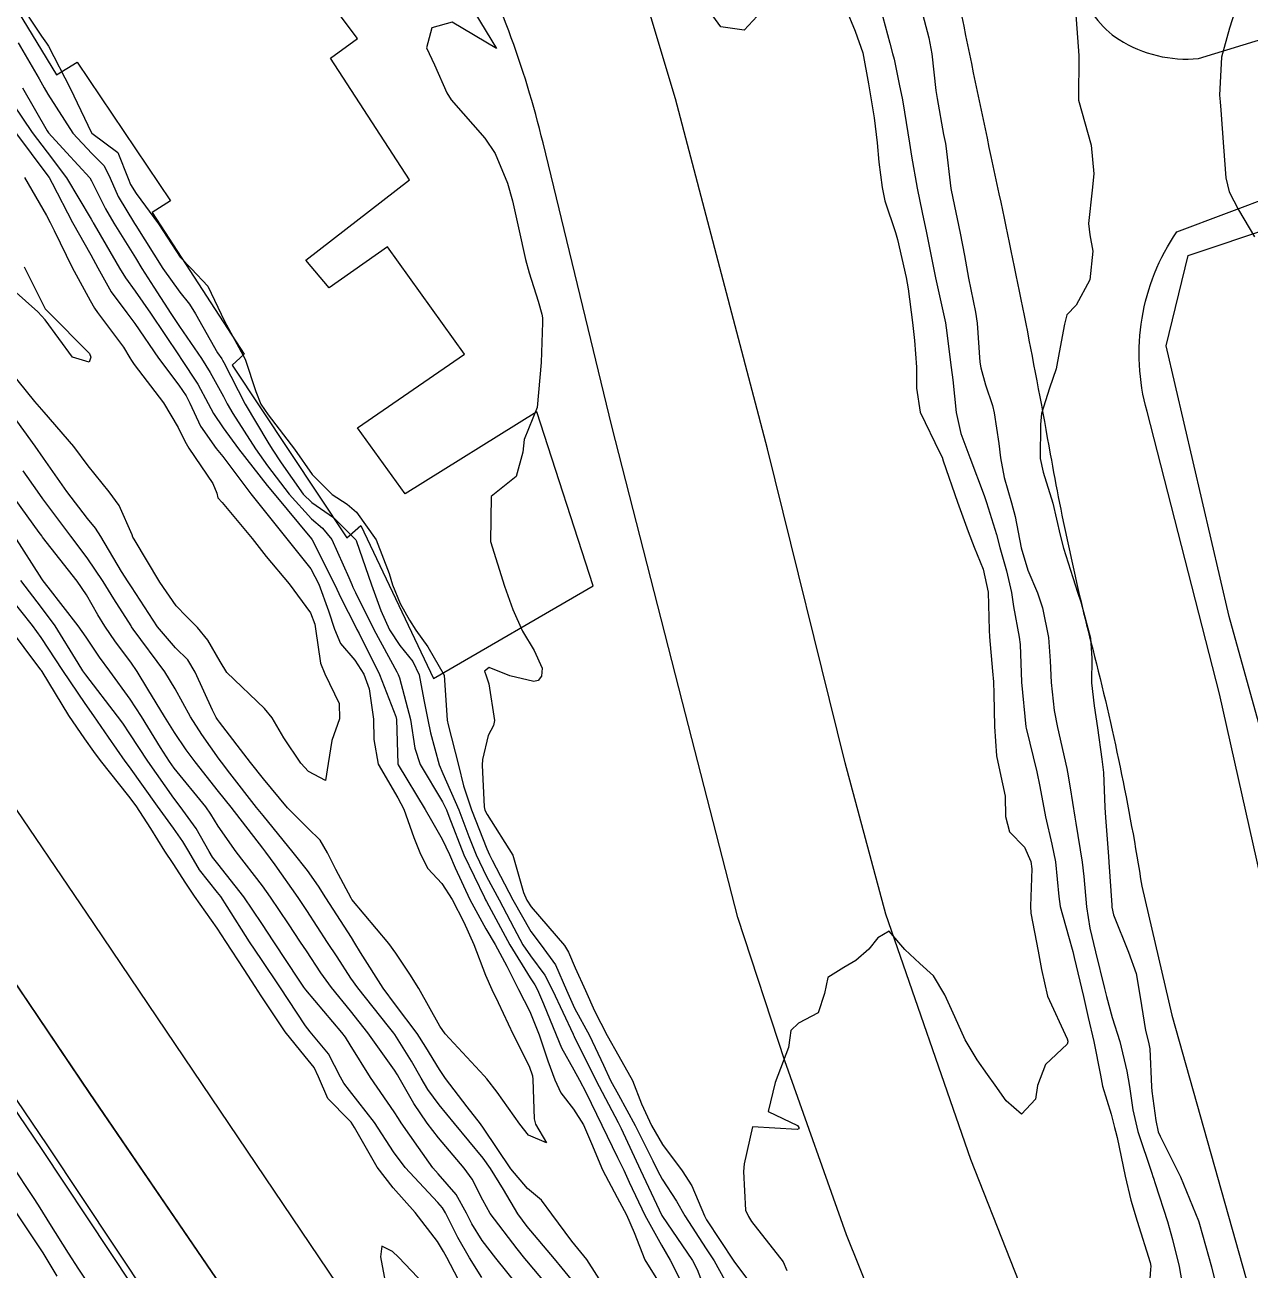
# Model space of a CAD drawing. Header units: metres. Extents: x 298520 to 308411, y 7433745 to 7450750.
# Drawn here: x 305556.5 to 305611.2, y 7436215.3 to 7436270.9 of the extents above; entities that cross this region are included whole.
import ezdxf

# ---------------------------------------------------------------- set-up
doc = ezdxf.new("R2010")
doc.units = ezdxf.units.M
doc.header["$LTSCALE"] = 10
doc.linetypes.add('CONTINUO', pattern=[0])
for name, color, linetype in [('Canaleta de Drenagem', 151, 'Continuous'), ('Curvas de Nivel 1m', 11, 'Continuous'), ('Curvas de Nivel 5m', 15, 'Continuous'), ('Edificações', 30, 'Continuous'), ('Eixo_Estaqueamento', 45, 'CONTINUO'), ('Linha Férrea', 251, 'TRACKS'), ('Vias Primárias', 230, 'Continuous')]:
    doc.layers.add(name, color=color, linetype=linetype)
doc.linetypes.add('TRACKS', pattern='A,0.15,[130,ltypeshp.shx,S=0.25,R=0,X=0,Y=0],0.15', length=0.3)

msp = doc.modelspace()

# ---------------------------------------------------------------- linework, layer by layer
at = {"layer": 'Canaleta de Drenagem'}
for points in [[(305563.585, 7436211.714), (305557.545, 7436220.816), (305546.52, 7436237.098)], [(305563.337, 7436211.545), (305557.296, 7436220.649), (305546.27, 7436236.932)]]:
    msp.add_lwpolyline(points, dxfattribs=at)
at = {"layer": 'Curvas de Nivel 1m', "flags": 128}
for points, elevation in [([(305556.157, 7436272.054), (305557.267, 7436270.354), (305557.489, 7436270.041), (305557.572, 7436269.908), (305558.541, 7436268.03), (305559.502, 7436266.042), (305559.515, 7436266.02), (305560.669, 7436265.157), (305561.135, 7436263.996), (305561.232, 7436263.726), (305561.496, 7436263.331), (305562.482, 7436261.98), (305563.461, 7436260.493), (305563.964, 7436259.962), (305564.691, 7436259.197), (305565.283, 7436257.942), (305565.428, 7436257.635), (305566.364, 7436255.93), (305566.826, 7436254.488), (305567.058, 7436253.923), (305567.378, 7436253.44), (305568.56, 7436251.908), (305569.346, 7436250.786), (305570.245, 7436249.886), (305570.906, 7436249.454), (305571.325, 7436249.097), (305572.197, 7436247.861), (305572.789, 7436246.357), (305572.938, 7436245.853), (305573.275, 7436245.032), (305573.698, 7436244.274), (305573.975, 7436243.839), (305574.511, 7436243.087), (305575.243, 7436241.82), (305575.38, 7436239.818), (305575.421, 7436239.607), (305575.872, 7436237.813), (305576.103, 7436236.887), (305576.463, 7436235.807), (305577.146, 7436234.069), (305577.256, 7436233.799), (305577.375, 7436233.564), (305578.3, 7436231.788), (305579.102, 7436230.381), (305579.57, 7436229.773), (305580.213, 7436228.892), (305580.701, 7436227.756), (305581.061, 7436226.962), (305581.728, 7436225.743), (305582.348, 7436224.419), (305582.669, 7436223.734), (305583.016, 7436223.084), (305583.76, 7436221.722), (305584.552, 7436220.142), (305584.757, 7436219.712), (305584.969, 7436219.329), (305585.603, 7436218.344), (305585.983, 7436217.695), (305586.931, 7436216.217), (305587.284, 7436215.676), (305587.764, 7436214.822)], 716), ([(305593.145, 7436271.615), (305593.587, 7436270.571), (305593.924, 7436269.605), (305594.185, 7436268.226), (305594.284, 7436267.599), (305594.433, 7436266.703), (305594.563, 7436265.594), (305594.643, 7436264.722), (305594.788, 7436263.591), (305594.909, 7436263.001), (305595.386, 7436261.581), (305595.478, 7436261.27), (305595.859, 7436259.576), (305595.954, 7436259.069), (305596.143, 7436257.573), (305596.232, 7436256.761), (305596.32, 7436255.571), (305596.324, 7436254.64), (305596.483, 7436253.569), (305597.365, 7436251.755), (305597.461, 7436251.559), (305597.518, 7436251.401), (305598.155, 7436249.552), (305598.633, 7436248.234), (305598.902, 7436247.544), (305599.298, 7436246.563), (305599.519, 7436245.536), (305599.564, 7436243.833), (305599.576, 7436243.535), (305599.721, 7436242.007), (305599.755, 7436241.532), (305599.78, 7436240.987), (305599.807, 7436239.531), (305599.897, 7436238.227), (305600.044, 7436237.527), (305600.278, 7436236.422), (305600.3, 7436235.523), (305600.468, 7436234.832), (305601.149, 7436234.141), (305601.428, 7436233.507), (305601.466, 7436233.181), (305601.411, 7436231.507), (305601.432, 7436231.193), (305601.751, 7436229.503), (305601.905, 7436228.682), (305602.174, 7436227.499), (305603.045, 7436225.597), (305603.079, 7436225.49), (305603.079, 7436225.453), (305603.041, 7436225.347), (305602.085, 7436224.447), (305601.729, 7436223.503), (305601.63, 7436222.891), (305601.01, 7436222.234), (305600.317, 7436222.821), (305599.834, 7436223.528), (305599.496, 7436224.001), (305599.034, 7436224.651), (305598.497, 7436225.545), (305598.031, 7436226.578), (305597.592, 7436227.555), (305597.081, 7436228.405), (305596.467, 7436228.949), (305595.799, 7436229.579), (305595.105, 7436230.39), (305594.6, 7436230.095), (305594.193, 7436229.599), (305593.61, 7436229.082), (305593.085, 7436228.778), (305592.365, 7436228.332), (305592.222, 7436227.619), (305591.927, 7436226.754), (305591.053, 7436226.286), (305590.718, 7436225.964), (305590.671, 7436225.636), (305590.606, 7436225.203), (305590.013, 7436223.645), (305589.706, 7436222.346), (305591.004, 7436221.722), (305591.074, 7436221.629), (305591.062, 7436221.569), (305591.002, 7436221.538), (305589.003, 7436221.66), (305588.629, 7436220.012), (305588.594, 7436219.664), (305588.682, 7436217.937), (305588.819, 7436217.661), (305588.95, 7436217.437), (305590.366, 7436215.638), (305590.538, 7436215.254)], 714), ([(305594.715, 7436271.593), (305595.125, 7436270.042), (305595.257, 7436269.585), (305595.319, 7436269.333), (305595.558, 7436268.13), (305595.675, 7436267.579), (305595.707, 7436267.422), (305596.005, 7436265.575), (305596.096, 7436264.995), (305596.356, 7436263.571), (305596.576, 7436262.485), (305596.764, 7436261.567), (305597.088, 7436259.934), (305597.167, 7436259.563), (305597.441, 7436258.357), (305597.616, 7436257.558), (305597.65, 7436257.337), (305597.87, 7436255.555), (305597.938, 7436255.014), (305598.086, 7436253.553), (305598.304, 7436252.62), (305598.701, 7436251.547), (305599.338, 7436249.851), (305599.447, 7436249.538), (305599.894, 7436248.106), (305600.045, 7436247.529), (305600.337, 7436246.485), (305600.556, 7436245.521), (305600.644, 7436244.887), (305600.91, 7436243.515), (305600.946, 7436243.201), (305601.002, 7436241.514), (305601.2, 7436239.523), (305601.212, 7436239.462), (305601.696, 7436237.505), (305601.832, 7436236.855), (305602.084, 7436235.501), (305602.365, 7436234.283), (305602.521, 7436233.496), (305602.681, 7436231.941), (305602.737, 7436231.494), (305603.103, 7436230.168), (305603.295, 7436229.488), (305603.358, 7436229.219), (305603.769, 7436227.483), (305603.99, 7436226.549), (305604.238, 7436225.478), (305604.531, 7436223.972), (305604.622, 7436223.474), (305605.01, 7436222.224), (305605.166, 7436221.629), (305605.204, 7436221.467), (305605.278, 7436221.187), (305605.63, 7436219.46), (305605.889, 7436218.383), (305606.173, 7436217.452), (305606.757, 7436215.611), (305606.782, 7436215.442), (305606.769, 7436215.29), (305606.63, 7436213.444)], 713), ([(305596.532, 7436271.571), (305596.877, 7436270.274), (305597.002, 7436269.566), (305597.19, 7436267.93), (305597.244, 7436267.563), (305597.529, 7436265.965), (305597.611, 7436265.559), (305597.628, 7436265.453), (305597.859, 7436263.556), (305597.938, 7436263.116), (305598.273, 7436261.552), (305598.463, 7436260.555), (305598.649, 7436259.548), (305598.953, 7436258.029), (305599.025, 7436257.544), (305599.153, 7436255.796), (305599.188, 7436255.542), (305599.395, 7436254.79), (305599.716, 7436253.865), (305599.791, 7436253.534), (305600.003, 7436252.164), (305600.078, 7436251.529), (305600.234, 7436250.643), (305600.568, 7436249.521), (305600.721, 7436248.913), (305600.989, 7436247.515), (305601.298, 7436246.516), (305601.726, 7436245.506), (305601.945, 7436244.834), (305602.213, 7436243.501), (305602.288, 7436242.464), (305602.325, 7436241.499), (305602.471, 7436240.251), (305602.612, 7436239.496), (305603.031, 7436237.655), (305603.067, 7436237.491), (305603.183, 7436236.801), (305603.387, 7436235.488), (305603.427, 7436235.221), (305603.713, 7436233.484), (305603.785, 7436232.835), (305603.909, 7436231.482), (305604.064, 7436230.525), (305604.307, 7436229.478), (305604.706, 7436227.844), (305604.801, 7436227.473), (305605.059, 7436226.54), (305605.391, 7436225.465), (305605.716, 7436224.146), (305605.827, 7436223.458), (305605.981, 7436222.424), (305606.206, 7436221.452), (305606.829, 7436219.588), (305606.875, 7436219.441), (305606.894, 7436219.363), (305606.97, 7436219.134), (305607.521, 7436217.434), (305607.744, 7436216.629), (305608.038, 7436215.429), (305608.277, 7436214.059)], 712), ([(305603.419, 7436271.492), (305603.573, 7436269.49), (305603.553, 7436267.49), (305604.111, 7436265.481), (305604.244, 7436264.212), (305604.155, 7436263.48), (305603.998, 7436261.992), (305604.054, 7436261.481), (305604.195, 7436260.757), (305604.058, 7436259.481), (305603.441, 7436258.34), (305603.027, 7436257.905), (305602.925, 7436257.495), (305602.687, 7436256.224), (305602.555, 7436255.498), (305602.264, 7436254.631), (305601.897, 7436253.505), (305601.863, 7436253.02), (305601.845, 7436251.505), (305601.972, 7436250.885), (305602.413, 7436249.499), (305602.739, 7436248.075), (305602.878, 7436247.494), (305603.293, 7436246.184), (305603.529, 7436245.488), (305603.663, 7436245.102), (305604.093, 7436243.482), (305604.147, 7436242.588), (305604.136, 7436241.481), (305604.249, 7436240.458), (305604.404, 7436239.478), (305604.6, 7436238.074), (305604.663, 7436237.475), (305604.732, 7436235.912), (305604.757, 7436235.474), (305604.885, 7436233.733), (305604.902, 7436233.472), (305605.036, 7436231.558), (305605.044, 7436231.471), (305605.118, 7436231.122), (305605.788, 7436229.46), (305606.129, 7436228.5), (305606.299, 7436227.452), (305606.537, 7436225.961), (305606.679, 7436225.445), (305606.734, 7436225.139), (305606.817, 7436223.443), (305606.832, 7436223.254), (305607.008, 7436221.941), (305607.105, 7436221.439), (305607.194, 7436221.244), (305608.109, 7436219.429), (305608.908, 7436217.465), (305608.924, 7436217.42), (305608.951, 7436217.309), (305609.486, 7436215.412), (305609.775, 7436214.271)], 711), ([(305556.222, 7436270.054), (305557.158, 7436268.443), (305557.388, 7436268.042), (305557.549, 7436267.764), (305558.658, 7436266.029), (305559.514, 7436265.113), (305560.066, 7436264.569), (305560.337, 7436264.007), (305560.69, 7436263.197), (305561.418, 7436261.991), (305561.481, 7436261.893), (305562.685, 7436259.978), (305563.442, 7436258.92), (305563.867, 7436258.394), (305564.141, 7436257.959), (305565.129, 7436256.222), (305565.314, 7436255.941), (305565.348, 7436255.886), (305565.401, 7436255.789), (305566.352, 7436253.93), (305567.366, 7436252.221), (305567.561, 7436251.918), (305567.96, 7436251.308), (305568.947, 7436249.904), (305569.329, 7436249.534), (305570.305, 7436248.867), (305571.296, 7436247.87), (305571.313, 7436247.844), (305571.998, 7436245.863), (305572.411, 7436244.719), (305572.802, 7436243.855), (305573.256, 7436243.145), (305573.839, 7436242.432), (305574.122, 7436241.837), (305574.335, 7436240.725), (305574.51, 7436239.831), (305574.63, 7436239.252), (305575.023, 7436237.823), (305575.187, 7436237.433), (305575.891, 7436235.813), (305576.339, 7436234.62), (305576.66, 7436233.805), (305577.133, 7436232.841), (305577.692, 7436231.794), (305578.342, 7436230.55), (305578.756, 7436229.783), (305579.088, 7436229.299), (305579.738, 7436228.429), (305580.081, 7436227.765), (305581.003, 7436225.792), (305581.018, 7436225.75), (305581.027, 7436225.734), (305581.042, 7436225.698), (305582.004, 7436223.74), (305583.004, 7436221.854), (305583.07, 7436221.729), (305583.14, 7436221.589), (305584.008, 7436219.72), (305584.953, 7436217.71), (305586.322, 7436215.689), (305586.529, 7436215.296), (305586.909, 7436214.329)], 717), ([(305555.552, 7436267.977), (305556.851, 7436266.047), (305557.514, 7436265.18), (305558.389, 7436264.031), (305559.485, 7436262.187), (305559.541, 7436262.076), (305559.575, 7436262.019), (305559.727, 7436261.769), (305560.753, 7436260.001), (305561.021, 7436259.569), (305561.443, 7436258.97), (305562.13, 7436257.983), (305563.405, 7436256.086), (305563.486, 7436255.969), (305564.246, 7436254.812), (305564.707, 7436253.95), (305564.94, 7436253.508), (305565.372, 7436252.864), (305566.055, 7436251.933), (305567.339, 7436250.294), (305567.649, 7436249.917), (305569.313, 7436247.918), (305569.352, 7436247.86), (305570.345, 7436245.884), (305570.641, 7436245.244), (305571.264, 7436244.021), (305571.345, 7436243.869), (305571.446, 7436243.683), (305572.348, 7436241.859), (305573.079, 7436239.987), (305573.105, 7436239.851), (305573.172, 7436237.871), (305573.175, 7436237.85), (305573.192, 7436237.821), (305574.396, 7436235.832), (305574.671, 7436235.34), (305575.15, 7436234.503), (305575.477, 7436233.817), (305575.731, 7436233.22), (305576.383, 7436231.807), (305577.104, 7436230.506), (305577.517, 7436229.796), (305578.042, 7436228.832), (305578.556, 7436227.785), (305579.058, 7436226.814), (305579.477, 7436225.773), (305579.872, 7436224.609), (305580.181, 7436223.763), (305580.441, 7436223.182), (305581.01, 7436222.448), (305581.454, 7436221.745), (305581.808, 7436220.924), (305582.302, 7436219.737), (305582.961, 7436218.507), (305583.381, 7436217.726), (305583.717, 7436216.947), (305584.194, 7436215.717), (305584.912, 7436214.573)], 719), ([(305556.416, 7436268.051), (305557.524, 7436266.124), (305557.584, 7436266.039), (305558.385, 7436265.16), (305559.418, 7436264.021), (305559.502, 7436263.898), (305560.123, 7436262.644), (305560.493, 7436262.005), (305561.46, 7436260.454), (305561.752, 7436259.987), (305562.283, 7436259.143), (305563.033, 7436257.974), (305563.424, 7436257.386), (305564.402, 7436255.955), (305564.791, 7436255.343), (305565.386, 7436254.259), (305565.558, 7436253.938), (305565.806, 7436253.508), (305566.811, 7436251.926), (305567.352, 7436251.175), (305568.316, 7436249.91), (305569.322, 7436248.809), (305569.813, 7436248.388), (305570.23, 7436247.886), (305570.979, 7436246.183), (305571.113, 7436245.873), (305571.168, 7436245.758), (305571.279, 7436245.514), (305572.105, 7436243.862), (305573.126, 7436241.97), (305573.184, 7436241.851), (305573.241, 7436241.705), (305573.737, 7436239.842), (305573.933, 7436238.572), (305574.171, 7436237.835), (305575.168, 7436236.164), (305575.342, 7436235.818), (305575.445, 7436235.532), (305576.117, 7436233.81), (305577.032, 7436231.893), (305577.081, 7436231.8), (305577.122, 7436231.718), (305578.164, 7436229.789), (305579.078, 7436228.316), (305579.293, 7436227.994), (305579.405, 7436227.775), (305579.677, 7436227.158), (305580.234, 7436225.762), (305580.469, 7436225.19), (305581.027, 7436224.203), (305581.286, 7436223.747), (305581.557, 7436223.205), (305582.277, 7436221.737), (305582.981, 7436220.297), (305583.251, 7436219.727), (305583.498, 7436219.194), (305584.195, 7436217.718), (305584.933, 7436216.374), (305585.33, 7436215.704), (305585.863, 7436214.646)], 718), ([(305556.513, 7436264.05), (305557.486, 7436262.34), (305557.646, 7436262.038), (305557.832, 7436261.682), (305558.641, 7436260.028), (305559.438, 7436258.549), (305559.63, 7436258.213), (305559.763, 7436258.015), (305560.933, 7436256.474), (305561.216, 7436255.993), (305561.276, 7436255.866), (305561.4, 7436255.701), (305562.714, 7436253.977), (305563.372, 7436252.879), (305563.667, 7436252.267), (305563.838, 7436251.963), (305564.909, 7436250.376), (305565.085, 7436249.944), (305565.131, 7436249.743), (305565.329, 7436249.535), (305566.671, 7436247.926), (305567.301, 7436247.122), (305568.328, 7436245.91), (305569.27, 7436244.604), (305569.467, 7436244.099), (305569.502, 7436243.896), (305569.722, 7436242.367), (305569.911, 7436241.89), (305570.546, 7436240.558), (305570.569, 7436239.88), (305570.225, 7436238.906), (305570.068, 7436237.887), (305569.944, 7436237.126), (305569.187, 7436237.522), (305568.838, 7436237.904), (305568.087, 7436239.028), (305567.562, 7436239.917), (305567.219, 7436240.332), (305565.535, 7436241.937), (305565.248, 7436242.43), (305564.69, 7436243.381), (305564.231, 7436243.955), (305563.743, 7436244.439), (305563.272, 7436244.925), (305562.541, 7436245.977), (305561.401, 7436247.9), (305561.348, 7436247.99), (305561.314, 7436248.09), (305560.733, 7436249.404), (305560.29, 7436250.006), (305559.35, 7436251.173), (305558.712, 7436252.027), (305557.378, 7436253.567), (305556.972, 7436254.044), (305555.402, 7436255.966)], 721), ([(305556.486, 7436260.05), (305557.434, 7436258.185), (305557.558, 7436258.039), (305559.405, 7436256.185), (305559.472, 7436256.019), (305559.401, 7436255.804), (305558.656, 7436256.027), (305557.428, 7436257.686), (305557.097, 7436258.043), (305555.447, 7436259.513)], 722), ([(305582.835, 7436213.799), (305581.6, 7436215.743), (305580.935, 7436216.554), (305580.04, 7436217.764), (305579.577, 7436218.389), (305578.964, 7436218.913), (305578.216, 7436219.788), (305577, 7436221.606), (305576.857, 7436221.801), (305576.265, 7436222.553), (305575.303, 7436223.817), (305575.027, 7436224.222), (305574.427, 7436225.219), (305574.027, 7436225.835), (305573.062, 7436227.109), (305572.513, 7436227.856), (305571.507, 7436229.447), (305571.252, 7436229.868), (305571.097, 7436230.111), (305569.963, 7436231.887), (305569.637, 7436232.402), (305569.135, 7436233.101), (305568.5, 7436233.906), (305567.159, 7436235.553), (305566.865, 7436235.923), (305565.671, 7436237.45), (305565.295, 7436237.939), (305565.194, 7436238.076), (305564.425, 7436239.172), (305563.921, 7436239.959), (305563.231, 7436241.208), (305562.766, 7436241.975), (305561.364, 7436243.886), (305561.285, 7436243.99), (305561.263, 7436244.022), (305560.501, 7436245.228), (305560.026, 7436246.009), (305559.299, 7436247.067), (305558.569, 7436248.027), (305557.329, 7436249.698), (305557.085, 7436250.042), (305556.445, 7436250.95)], 719), ([(305580.914, 7436214.858), (305580.513, 7436215.35), (305580.166, 7436215.761), (305578.944, 7436217.216), (305578.531, 7436217.784), (305577.883, 7436218.871), (305577.313, 7436219.797), (305576.98, 7436220.257), (305575.698, 7436221.813), (305575.011, 7436222.65), (305574.516, 7436223.325), (305574.216, 7436223.832), (305573.787, 7436224.595), (305573.042, 7436225.781), (305572.996, 7436225.85), (305572.758, 7436226.142), (305571.385, 7436227.867), (305571.077, 7436228.303), (305570.456, 7436229.248), (305570.038, 7436229.886), (305569.114, 7436231.326), (305568.726, 7436231.904), (305567.699, 7436233.352), (305567.282, 7436233.919), (305567.145, 7436234.102), (305565.725, 7436235.934), (305565.173, 7436236.636), (305564.126, 7436237.956), (305563.729, 7436238.493), (305563.206, 7436239.268), (305562.754, 7436239.975), (305562.009, 7436241.204), (305561.53, 7436241.987), (305561.247, 7436242.402), (305560.574, 7436243.318), (305560.097, 7436244.007), (305559.78, 7436244.524), (305559.277, 7436245.412), (305558.865, 7436246.024), (305557.312, 7436247.987), (305557.274, 7436248.04), (305557.167, 7436248.188), (305555.828, 7436250.055)], 718), ([(305579.792, 7436214.647), (305578.922, 7436215.685), (305578.847, 7436215.781), (305578.493, 7436216.221), (305577.287, 7436217.797), (305576.959, 7436218.382), (305576.482, 7436219.321), (305576.13, 7436219.813), (305574.993, 7436221.167), (305574.484, 7436221.828), (305573.884, 7436222.709), (305573.237, 7436223.847), (305573.161, 7436223.985), (305573.026, 7436224.193), (305571.83, 7436225.862), (305571.057, 7436226.84), (305570.209, 7436227.883), (305569.732, 7436228.543), (305569.089, 7436229.512), (305568.831, 7436229.903), (305568.284, 7436230.73), (305567.495, 7436231.916), (305567.128, 7436232.421), (305565.961, 7436233.932), (305565.154, 7436235.088), (305564.829, 7436235.614), (305564.595, 7436235.949), (305563.189, 7436237.68), (305562.979, 7436237.972), (305562.584, 7436238.591), (305561.725, 7436239.985), (305561.224, 7436240.747), (305560.313, 7436242.004), (305559.861, 7436242.623), (305559.258, 7436243.524), (305558.907, 7436244.024), (305557.56, 7436245.757), (305557.34, 7436246.039), (305557.284, 7436246.124), (305556.046, 7436248.053)], 717), ([(305578.906, 7436214.11), (305577.54, 7436215.794), (305576.941, 7436216.589), (305576.474, 7436217.332), (305576.239, 7436217.811), (305575.781, 7436218.638), (305574.97, 7436219.561), (305574.729, 7436219.832), (305574.087, 7436220.738), (305573.322, 7436221.845), (305573.198, 7436222.04), (305573.008, 7436222.331), (305571.952, 7436223.861), (305571.037, 7436225.317), (305570.832, 7436225.664), (305570.676, 7436225.875), (305569.071, 7436227.774), (305568.975, 7436227.901), (305568.77, 7436228.209), (305567.639, 7436229.915), (305567.105, 7436230.742), (305566.294, 7436231.928), (305565.137, 7436233.397), (305564.9, 7436233.703), (305564.757, 7436233.946), (305564.177, 7436234.979), (305563.453, 7436235.966), (305563.168, 7436236.335), (305562.019, 7436237.982), (305561.205, 7436239.212), (305560.893, 7436239.678), (305560.665, 7436239.998), (305559.24, 7436241.847), (305559.118, 7436242.021), (305558.908, 7436242.362), (305557.871, 7436244.034), (305557.271, 7436244.85), (305556.34, 7436246.049)], 716), ([(305575.867, 7436214.867), (305575.358, 7436215.824), (305575.206, 7436216.096), (305574.94, 7436216.545), (305573.946, 7436217.84), (305572.964, 7436218.936), (305572.249, 7436219.857), (305571.23, 7436221.637), (305571.092, 7436221.869), (305571.004, 7436221.966), (305570.048, 7436222.919), (305569.63, 7436223.891), (305569.438, 7436224.305), (305569.032, 7436224.798), (305568.135, 7436225.909), (305567.067, 7436227.512), (305566.808, 7436227.923), (305566.318, 7436228.69), (305565.497, 7436229.936), (305565.102, 7436230.529), (305564.102, 7436231.955), (305563.704, 7436232.536), (305563.137, 7436233.413), (305562.775, 7436233.974), (305562.152, 7436234.981), (305561.49, 7436235.987), (305561.169, 7436236.416), (305559.894, 7436238.009), (305559.596, 7436238.413), (305559.203, 7436238.987), (305558.486, 7436240.027), (305557.299, 7436241.983), (305557.261, 7436242.04), (305557.243, 7436242.068), (305555.752, 7436244.055)], 714), ([(305555.874, 7436220.051), (305556.957, 7436218.419), (305557.198, 7436218.038), (305557.626, 7436217.353), (305558.462, 7436216.025), (305558.922, 7436215.314), (305559.779, 7436214.007)], 714), ([(305574.906, 7436214.045), (305573.194, 7436215.847), (305572.935, 7436216.103), (305572.462, 7436216.331), (305572.399, 7436215.855), (305572.737, 7436214.02)], 713)]:
    msp.add_lwpolyline(points, dxfattribs=dict(at, elevation=elevation))
at = {"layer": 'Curvas de Nivel 5m', "flags": 128}
for points, elevation in [([(305611.576, 7436281.256), (305610.743, 7436279.404), (305610.298, 7436278.03), (305610.237, 7436277.412), (305610.313, 7436276.76), (305610.571, 7436275.406), (305610.75, 7436274.519), (305610.878, 7436273.401), (305610.793, 7436272.581), (305610.514, 7436271.406), (305610.294, 7436270.708), (305609.942, 7436269.414), (305609.853, 7436267.712), (305609.875, 7436267.415), (305609.908, 7436267.054), (305610.021, 7436265.413), (305610.123, 7436264.024), (305610.277, 7436263.408), (305610.687, 7436262.594), (305611.402, 7436261.391)], 710), ([(305576.348, 7436271.813), (305577.573, 7436269.8), (305575.59, 7436270.975), (305574.694, 7436270.725), (305574.449, 7436269.837), (305574.803, 7436269.069), (305575.365, 7436267.823), (305575.548, 7436267.511), (305577.057, 7436265.805), (305577.516, 7436265.108), (305578.067, 7436263.794), (305578.293, 7436262.994), (305578.551, 7436261.789), (305578.866, 7436260.381), (305579.03, 7436259.784), (305579.44, 7436258.52), (305579.601, 7436257.944), (305579.629, 7436257.777), (305579.632, 7436257.575), (305579.571, 7436255.777), (305579.383, 7436253.78), (305578.81, 7436252.344), (305578.744, 7436251.786), (305578.449, 7436250.687), (305577.333, 7436249.8), (305577.313, 7436247.8), (305577.934, 7436245.793), (305578.303, 7436244.759), (305578.729, 7436243.785), (305579.254, 7436242.931), (305579.609, 7436242.137), (305579.578, 7436241.775), (305579.428, 7436241.589), (305579.239, 7436241.546), (305578.171, 7436241.791), (305577.247, 7436242.161), (305577.045, 7436242.002), (305577.117, 7436241.801), (305577.238, 7436241.439), (305577.487, 7436239.797), (305577.437, 7436239.572), (305577.206, 7436239.127), (305576.943, 7436238.055), (305576.934, 7436237.803), (305577.019, 7436235.948), (305577.058, 7436235.801), (305577.161, 7436235.598), (305578.302, 7436233.788), (305578.785, 7436232.125), (305578.922, 7436231.782), (305579.118, 7436231.478), (305580.609, 7436229.757), (305580.791, 7436229.456), (305581.083, 7436228.756), (305581.55, 7436227.745), (305581.953, 7436226.847), (305582.51, 7436225.735), (305583.034, 7436224.809), (305583.641, 7436223.724), (305584.043, 7436222.689), (305584.49, 7436221.715), (305584.99, 7436220.867), (305585.867, 7436219.697), (305586.297, 7436219.02), (305586.86, 7436217.681), (305586.95, 7436217.511), (305588.169, 7436215.668), (305588.913, 7436214.667)], 715), ([(305589.603, 7436271.66), (305588.629, 7436270.627), (305587.589, 7436270.767), (305586.922, 7436271.687)], 715), ([(305556.106, 7436266.054), (305557.504, 7436264.18), (305557.605, 7436264.039), (305557.748, 7436263.789), (305558.652, 7436262.028), (305559.461, 7436260.591), (305559.774, 7436260.015), (305560.373, 7436258.937), (305561.078, 7436257.995), (305561.426, 7436257.531), (305562.484, 7436255.979), (305563.391, 7436254.773), (305563.721, 7436254.3), (305563.887, 7436253.962), (305564.356, 7436252.939), (305565.066, 7436251.944), (305565.358, 7436251.584), (305566.614, 7436249.927), (305567.324, 7436249.022), (305568.217, 7436247.911), (305569.293, 7436246.574), (305569.651, 7436245.894), (305570.078, 7436244.695), (305570.338, 7436243.884), (305570.609, 7436243.232), (305571.249, 7436242.494), (305571.659, 7436241.866), (305571.885, 7436241.211), (305572.086, 7436239.861), (305572.105, 7436238.96), (305572.294, 7436237.859), (305573.17, 7436236.347), (305573.432, 7436235.846), (305573.888, 7436234.577), (305574.182, 7436233.834), (305574.507, 7436233.2), (305575.13, 7436232.525), (305575.592, 7436231.815), (305576.113, 7436230.805), (305576.561, 7436229.805), (305577.079, 7436228.429), (305577.365, 7436227.797), (305577.651, 7436227.208), (305578.317, 7436225.787), (305579.029, 7436224.372), (305579.179, 7436223.933), (305579.201, 7436223.777), (305579.249, 7436222.02), (305579.31, 7436221.775), (305579.809, 7436220.949), (305578.996, 7436221.29), (305578.62, 7436221.784), (305577.607, 7436223.204), (305577.144, 7436223.799), (305577.024, 7436223.935), (305575.287, 7436225.818), (305575.048, 7436226.157), (305574.104, 7436227.835), (305573.714, 7436228.475), (305573.089, 7436229.417), (305572.772, 7436229.853), (305571.122, 7436231.808), (305571.083, 7436231.871), (305570.41, 7436233.156), (305570.032, 7436233.887), (305569.709, 7436234.452), (305569.154, 7436234.995), (305568.245, 7436235.909), (305567.182, 7436237.194), (305566.6, 7436237.926), (305565.211, 7436239.731), (305565.123, 7436239.853), (305565.066, 7436239.942), (305564.901, 7436240.261), (305564.121, 7436241.957), (305563.791, 7436242.504), (305563.254, 7436243.043), (305562.451, 7436243.978), (305561.281, 7436245.762), (305561.193, 7436245.902), (305561.137, 7436245.992), (305560.83, 7436246.457), (305559.921, 7436248.011), (305559.683, 7436248.381), (305559.321, 7436248.826), (305558.395, 7436250.029), (305557.355, 7436251.509), (305556.979, 7436252.044), (305555.979, 7436253.452)], 720), ([(305576.92, 7436214.933), (305576.369, 7436215.808), (305575.851, 7436216.725), (305575.293, 7436217.825), (305575.168, 7436218.04), (305574.957, 7436218.288), (305573.503, 7436219.845), (305572.983, 7436220.55), (305572.129, 7436221.859), (305571.017, 7436223.279), (305570.754, 7436223.608), (305570.618, 7436223.876), (305570.076, 7436224.927), (305569.26, 7436225.897), (305569.047, 7436226.164), (305567.905, 7436227.912), (305567.085, 7436229.125), (305566.549, 7436229.925), (305565.555, 7436231.497), (305565.27, 7436231.939), (305565.125, 7436232.126), (305564.324, 7436233.142), (305563.838, 7436233.96), (305563.582, 7436234.398), (305563.153, 7436235.001), (305562.444, 7436235.977), (305561.189, 7436237.736), (305561.003, 7436237.993), (305560.253, 7436239.054), (305559.607, 7436240.014), (305559.221, 7436240.561), (305558.218, 7436242.03), (305557.258, 7436243.501), (305556.872, 7436244.044), (305555.282, 7436246.001)], 715), ([(305555.989, 7436218.05), (305556.939, 7436216.619), (305557.319, 7436216.036), (305557.949, 7436214.998)], 715)]:
    msp.add_lwpolyline(points, dxfattribs=dict(at, elevation=elevation))
at = {"layer": 'Edificações'}
for points in [[(305555.966, 7436271.862), (305557.943, 7436268.629), (305558.852, 7436269.192), (305563.024, 7436263.008), (305562.209, 7436262.476), (305566.314, 7436256.153), (305565.78, 7436255.671), (305570.891, 7436247.962), (305571.52, 7436248.513), (305574.757, 7436241.671), (305581.89, 7436245.814), (305579.377, 7436253.586), (305573.501, 7436249.914), (305571.364, 7436252.864), (305576.141, 7436256.159), (305572.715, 7436260.943), (305570.106, 7436259.122), (305569.069, 7436260.346), (305573.691, 7436263.933), (305570.17, 7436269.372), (305571.364, 7436270.251), (305569.51, 7436272.731)], [(305611.81, 7436238.918), (305610.284, 7436244.448), (305607.462, 7436256.527), (305608.447, 7436260.566), (305627.742, 7436267.021)]]:
    msp.add_lwpolyline(points, dxfattribs=at)
at = {"layer": 'Eixo_Estaqueamento'}
msp.add_lwpolyline([(305338.344, 7436551.44), (305351.225, 7436532.173), (305369.125, 7436505.554), (305384.092, 7436483.75), (305402.577, 7436456.088), (305421.25, 7436428.242), (305441.558, 7436398.43), (305460.301, 7436370.83), (305480.027, 7436341.606), (305499.486, 7436312.983), (305512.691, 7436292.824), (305521.42, 7436279.841), (305539.44, 7436252.716), (305559.429, 7436223.15), (305576.091, 7436198.746), (305596.142, 7436168.749), (305622.371, 7436129.703), (305645.017, 7436096.315), (305661.02, 7436071.863)], dxfattribs=at)
at = {"layer": 'Linha Férrea', "flags": 128}
msp.add_lwpolyline([(307827.162, 7434249.95), (307821.558, 7434258.806), (307819.524, 7434262.43), (307816.304, 7434268.219), (307813.681, 7434272.301), (307811.637, 7434275.461), (307798.221, 7434296.136), (307773.738, 7434334.032), (307761.734, 7434352.011), (307752.472, 7434367.888), (307735.134, 7434393.38), (307710.738, 7434431.015), (307694.807, 7434455.28), (307677.699, 7434482.208), (307665.381, 7434501.663), (307643.884, 7434534.842), (307627.559, 7434562.543), (307613.51, 7434586.874), (307596.955, 7434617.47), (307576.402, 7434659.978), (307564.169, 7434687.319), (307541.059, 7434734.946), (307530.172, 7434758.545), (307516.917, 7434785.92), (307501.763, 7434817.247), (307481.679, 7434859.302), (307459.201, 7434904.199), (307442.79, 7434936.268), (307425.275, 7434968.915), (307411.694, 7434992.242), (307402.565, 7435007.679), (307388.848, 7435028.501), (307366.947, 7435058.298), (307352.497, 7435076.75), (307335.708, 7435095.815), (307323.737, 7435108.404), (307304.876, 7435127.211), (307280.641, 7435149.596), (307260.895, 7435166.247), (307239.502, 7435183.006), (307222.59, 7435195.397), (307206.912, 7435206.431), (307191.542, 7435216.923), (307180.978, 7435223.581), (307147.083, 7435245.035), (307110.179, 7435267.866), (307071.327, 7435292.081), (307013.035, 7435328.917), (306934.22, 7435378.293), (306890.853, 7435406.012), (306860.761, 7435425.266), (306830.445, 7435444.172), (306783.165, 7435474.002), (306743.292, 7435499.125), (306730.646, 7435506.804), (306700.006, 7435524.558), (306649.968, 7435556.158), (306620.536, 7435574.685), (306585.884, 7435596.365), (306549.21, 7435619.443), (306511.464, 7435642.992), (306481.3, 7435662.066), (306449.914, 7435681.79), (306417.31, 7435702.158), (306386.499, 7435720.658), (306359.57, 7435735.78), (306332.265, 7435749.95), (306295.736, 7435767.254), (306254.914, 7435784.832), (306234.551, 7435793.029), (306198.8, 7435806.042), (306177.427, 7435813.736), (306139.201, 7435826.142), (306101.034, 7435838.043), (306051.969, 7435853.031), (306008.186, 7435866.647), (306003.579, 7435868.042), (305974.115, 7435878.736), (305939.654, 7435889.448), (305902.227, 7435900.737), (305881.18, 7435906.223), (305868.578, 7435910.192), (305845.541, 7435919.118), (305815.171, 7435933.297), (305786.711, 7435949.033), (305760.876, 7435966.424), (305735.18, 7435986.894), (305723.755, 7435997.052), (305696.097, 7436025.188), (305678.2, 7436047.897), (305661.02, 7436071.863), (305645.017, 7436096.315), (305622.371, 7436129.703), (305596.142, 7436168.749), (305576.091, 7436198.746), (305559.429, 7436223.15), (305539.44, 7436252.716), (305521.42, 7436279.841), (305512.691, 7436292.824), (305499.486, 7436312.983), (305480.027, 7436341.606), (305460.301, 7436370.83), (305441.558, 7436398.43), (305421.25, 7436428.242), (305402.577, 7436456.088), (305384.092, 7436483.75), (305369.125, 7436505.554), (305351.225, 7436532.173), (305338.344, 7436551.44), (305322.726, 7436574.869), (305306.914, 7436598.296), (305293.244, 7436619.058), (305277.818, 7436644.307), (305263.888, 7436668.981), (305254.713, 7436687.725), (305243.781, 7436710.837), (305233.952, 7436734.393), (305225.106, 7436755.865), (305215.533, 7436780.472), (305201.607, 7436815.682), (305193.173, 7436837.83), (305177.384, 7436877.752), (305166.792, 7436904.686), (305153.942, 7436937.689), (305141.501, 7436969.136), (305130.697, 7436996.497), (305122.016, 7437018.504), (305113.061, 7437043.102), (305101.513, 7437072.011), (305093.245, 7437092.935), (305082.037, 7437121.364), (305073.353, 7437143.916), (305060.568, 7437176.453), (305050.18, 7437206.397), (305043.414, 7437227.867), (305037.467, 7437248.165), (305034.526, 7437261.706), (305031.724, 7437274.104), (305028.718, 7437297.869), (305025.03, 7437326.573), (305023.117, 7437358.555), (305023.119, 7437387.114), (305024.829, 7437414.867), (305027.312, 7437439.505), (305027.407, 7437441.256), (305030.711, 7437462.666), (305036.039, 7437488.902), (305042.465, 7437516.919), (305048.776, 7437544.538), (305055.475, 7437572.1), (305062.866, 7437603.389), (305069.498, 7437630.688), (305077.032, 7437662.821), (305085.46, 7437698.138), (305091.819, 7437727.643), (305097.21, 7437749.95), (305103.918, 7437777.268), (305111.101, 7437807.1), (305121.202, 7437849.915), (305125.406, 7437866.973), (305130.992, 7437888.732), (305137.356, 7437914.575), (305143.477, 7437941.139), (305150.277, 7437969.227), (305155.626, 7437993.858), (305160.498, 7438017.389), (305165.529, 7438047.968), (305167.399, 7438065.921), (305168.452, 7438080.499), (305168.697, 7438098.822), (305168.499, 7438111.609), (305167.442, 7438129.409), (305165.734, 7438144.803), (305163.051, 7438159.253), (305157.36, 7438183.653), (305149.712, 7438209.61), (305142.146, 7438230.516), (305132.877, 7438252.552), (305120.435, 7438277.838), (305109.119, 7438297.22), (305107.007, 7438300.233), (305099.258, 7438311.382), (305091.426, 7438322.415), (305083.384, 7438332.797), (305079.569, 7438337.519), (305074.8, 7438344.056), (305056.823, 7438367.077), (305041.935, 7438386.352), (305023.225, 7438411.978), (305005.975, 7438436.561), (304993.284, 7438456.495), (304983.121, 7438473.171), (304969.538, 7438498.699), (304959.938, 7438517.087), (304947.328, 7438543.432), (304933.09, 7438572.791), (304924.306, 7438590.948), (304918.204, 7438604.464), (304911.783, 7438619.158), (304905.926, 7438632.437), (304900.315, 7438648.46), (304895.834, 7438661.886), (304892.174, 7438674.496), (304887.946, 7438691.238), (304884.694, 7438706.937), (304881.848, 7438723.698), (304879.326, 7438740.134), (304878.187, 7438758.916), (304877.537, 7438778.358), (304877.211, 7438799.094), (304877.455, 7438830.881), (304877.861, 7438863.017), (304878.268, 7438892.702), (304878.595, 7438920.109), (304878.677, 7438952.239), (304877.945, 7438980.303), (304876.318, 7439009.018), (304874.936, 7439022.788), (304873.229, 7439037.841), (304870.14, 7439056.141), (304864.855, 7439082.077), (304859.079, 7439105.013), (304850.377, 7439133.889), (304843.057, 7439154.06), (304836.382, 7439171.237), (304828.249, 7439190.114), (304817.674, 7439211.83), (304806.69, 7439232.736), (304796.364, 7439250.871), (304785.222, 7439269.009), (304772.779, 7439289.097), (304755.7, 7439316.738), (304736.912, 7439345.938), (304718.848, 7439374.335), (304700.222, 7439403.624), (304676.465, 7439440.714), (304659.061, 7439468.061), (304641.493, 7439495.549), (304629.289, 7439514.996), (304612.29, 7439541.915), (304598.786, 7439563.312), (304583.088, 7439588.524), (304568.608, 7439611.383), (304554.371, 7439633.59), (304540.465, 7439656.114), (304527.858, 7439675.88), (304515.488, 7439695.965), (304501.015, 7439718.74), (304492.557, 7439732.179), (304481.09, 7439749.95), (304464.698, 7439773.555), (304458.701, 7439781.55), (304447.468, 7439795.482), (304430.85, 7439814.016), (304417.942, 7439826.867), (304407.625, 7439836.385), (304393.358, 7439848.486), (304380.404, 7439858.342), (304362.661, 7439870.737), (304347.086, 7439880.296), (304333.248, 7439887.82), (304320.73, 7439894.061), (304304.927, 7439900.989), (304286.443, 7439908.157), (304266.642, 7439915.416), (304246.691, 7439922.501), (304225.186, 7439929.977), (304198.999, 7439939.195), (304168.468, 7439950.001), (304152.888, 7439955.629), (304135.919, 7439962.486), (304121.351, 7439968.798), (304105.783, 7439976.385), (304088.736, 7439985.334), (304071.183, 7439995.831), (304051.503, 7440008.737), (304042.509, 7440015.334), (304023.022, 7440030.473), (304002.682, 7440048.64), (303992.184, 7440058.522), (303980.444, 7440070.491), (303965.024, 7440086.226), (303949.368, 7440102.496), (303932.051, 7440120.671), (303917.21, 7440136.166), (303903.071, 7440150.772), (303879.085, 7440174.998), (303863.629, 7440189.711), (303849.061, 7440203.116), (303838.551, 7440211.886), (303825.964, 7440222.577), (303811.471, 7440233.814), (303798.026, 7440243.583), (303789.167, 7440249.782, 0.048699), (303782.733, 7440254.326, -0.013971), (303778.977, 7440256.716, 0.011385), (303767.539, 7440264.078, 0.000455), (303759.243, 7440269.144, 0.004014), (303749.319, 7440275.082, 0.008965), (303739.521, 7440280.605), (303729.166, 7440286.199), (303717.711, 7440292.151), (303693.717, 7440304.367), (303679.104, 7440311.896), (303660.942, 7440321.331), (303642.972, 7440330.918), (303636.468, 7440334.548), (303624.836, 7440341.295), (303611.994, 7440348.943), (303603.079, 7440354.598), (303596.281, 7440359.102), (303587.51, 7440365.427), (303578.605, 7440372.221), (303569.48, 7440379.633), (303558.633, 7440389.129), (303549.894, 7440397.253), (303541.539, 7440405.465), (303534.882, 7440412.293), (303523.465, 7440424.473), (303512.292, 7440437.463), (303502.617, 7440449.258), (303497.008, 7440456.501), (303488.044, 7440468.694), (303481.424, 7440477.682), (303475.375, 7440486.349), (303465.786, 7440500.535), (303456.113, 7440515.599), (303445.613, 7440532.252), (303432.87, 7440552.628), (303423.186, 7440568.064, -0.000757), (303417.987, 7440576.145, 0.007668), (303411.654, 7440585.694), (303403.602, 7440597.441), (303394.768, 7440609.244), (303388.857, 7440616.919), (303381.264, 7440625.91), (303374.43, 7440633.824), (303364.889, 7440644.089), (303358.774, 7440650.239), (303349.646, 7440658.739), (303339.722, 7440667.523), (303332.656, 7440673.464), (303326.724, 7440678.049, -0.018136), (303320.919, 7440682.537, 0.027105), (303312.535, 7440688.782, -0.001525), (303306.785, 7440692.624), (303296.835, 7440699.316), (303291.583, 7440702.647), (303280.845, 7440709.238, 0.008003), (303271.247, 7440714.648, 0.013057), (303255.936, 7440722.447, -0.001991), (303248.373, 7440726.091, 0.012147), (303243.6, 7440728.272, -0.002135), (303237.368, 7440730.971), (303223.7, 7440736.96), (303210.103, 7440742.741), (303193.904, 7440749.566), (303189.82, 7440751.298), (303177.394, 7440756.464), (303158.988, 7440764.273), (303141.646, 7440771.615), (303117.098, 7440781.981), (303101.554, 7440788.524), (303093.446, 7440792.234), (303076.052, 7440800.18), (303054.932, 7440810.372), (303040.156, 7440817.979), (303025.349, 7440825.886), (303013.344, 7440832.756), (303004.06, 7440838.538), (302994.271, 7440845.093), (302982.623, 7440853.413), (302969.58, 7440863.652), (302962.58, 7440869.547), (302953.339, 7440877.801), (302943.024, 7440887.539), (302938.586, 7440892.147), (302933.331, 7440897.537), (302924.321, 7440907.75), (302915.904, 7440917.945), (302907.517, 7440928.751), (302899.78, 7440938.97), (302892.734, 7440949.154), (302888.762, 7440955.109), (302884.574, 7440961.747), (302879.485, 7440969.887), (302873.287, 7440980.614), (302867.777, 7440990.898), (302859.79, 7441006.768), (302851.229, 7441025.298), (302846.823, 7441035.61), (302841.669, 7441047.987), (302837.148, 7441059.318), (302829.38, 7441078.789), (302825.24, 7441088.834), (302821.857, 7441097.357), (302816.249, 7441111.473), (302810.672, 7441125.205), (302804.678, 7441140.046), (302799.05, 7441153.537), (302792.202, 7441169.326), (302786.803, 7441181.368), (302782.699, 7441189.728), (302780.991, 7441193.272, -0.024435), (302778.706, 7441197.526, 0.018839), (302775.042, 7441204.531), (302769.048, 7441215.01), (302764.16, 7441223.098), (302758.012, 7441232.567), (302751.033, 7441242.929), (302746.425, 7441249.467, 0.01417), (302742.29, 7441255.115, -0.010578), (302734.95, 7441264.491, 0.026045), (302726.645, 7441274.447), (302714.77, 7441287.265), (302702.588, 7441299.413), (302690.064, 7441310.886), (302682.561, 7441317.234), (302675.22, 7441323.247), (302666.869, 7441329.42, 0.027574), (302658.671, 7441335.283, -0.011091), (302655.152, 7441337.629, 0.01172), (302645.719, 7441343.898, 0.006642), (302635.246, 7441350.318, 0.010482), (302620.241, 7441358.823, 0.013683), (302599.223, 7441369.429, 0.008553), (302586.726, 7441375.052, 0.011788), (302575.046, 7441379.747, 0.002778), (302570.558, 7441381.4), (302560.876, 7441384.907), (302551.005, 7441388.04), (302546.217, 7441389.527, -0.019135), (302544.903, 7441389.88, 0.019296), (302522.937, 7441395.786, 0.000461), (302511.662, 7441398.344, 0.010049), (302501.513, 7441400.424), (302492.392, 7441402.102), (302485.288, 7441403.295), (302471.447, 7441405.533), (302444.869, 7441409.521), (302415.277, 7441413.929), (302384.345, 7441418.639), (302365.976, 7441421.32), (302360.247, 7441421.986), (302338.704, 7441425.134), (302306.002, 7441430.395), (302286.923, 7441434.198), (302278.604, 7441436.007), (302270.237, 7441438.277), (302260.05, 7441441.209), (302248.718, 7441444.793), (302234.932, 7441449.831), (302225.681, 7441453.688), (302223.91, 7441454.587), (302211.722, 7441460.078), (302198.55, 7441466.939), (302185.194, 7441474.434), (302176.266, 7441480.044), (302166.746, 7441486.088), (302155.705, 7441493.817), (302145.197, 7441501.908), (302133.651, 7441511.457), (302124.111, 7441520.003), (302113.796, 7441530.075), (302104.384, 7441540.03), (302095.467, 7441550.013), (302086.579, 7441560.931), (302077.65, 7441573.115), (302070.772, 7441583.077), (302062.647, 7441595.881), (302055.334, 7441608.401), (302048.687, 7441620.587), (302040.377, 7441636.793), (302032.957, 7441653.052), (302027.217, 7441666.295), (302023.745, 7441674.151), (302020.233, 7441682.946), (302013.855, 7441699.656), (302006.743, 7441720.028), (302000.143, 7441739.465), (301996.81, 7441749.517), (301993.173, 7441760.442), (301988.741, 7441774.004), (301985.313, 7441784.598), (301976.672, 7441811.028), (301970.969, 7441828.13), (301966.757, 7441840.46), (301961.824, 7441854.796), (301956.599, 7441869.324), (301952.694, 7441879.426), (301950.212, 7441885.776), (301947.263, 7441893.123), (301942.827, 7441902.996), (301936.943, 7441915.47), (301925.249, 7441938.089), (301919.939, 7441947.811), (301913.515, 7441959.082), (301904.124, 7441974.92), (301894.52, 7441990.438), (301891.413, 7441995.461), (301886.489, 7442003.183), (301878.67, 7442015.285), (301873.464, 7442023.436), (301865.157, 7442036.288), (301855.839, 7442050.938), (301845.976, 7442066.833), (301838.272, 7442079.461), (301830.416, 7442092.887), (301825.548, 7442101.779), (301821.376, 7442109.453), (301815.662, 7442120.908), (301811.106, 7442130.238), (301807.699, 7442137.999), (301806.423, 7442140.601, 0.023261), (301801.857, 7442152.453, -0.028715), (301797.552, 7442164.003, 0.012936), (301793.732, 7442175.332, -0.025942), (301792.423, 7442179.575, 0.006006), (301789.905, 7442189.062, -0.014708), (301788.14, 7442196.216), (301785.975, 7442206.246), (301784.367, 7442214.306, 0.006026), (301783.559, 7442218.841, -0.007665), (301782.521, 7442224.78, -0.006079), (301780.959, 7442235.44, -0.002739), (301779.703, 7442245.206), (301779.178, 7442249.477), (301778.675, 7442254.381), (301778.065, 7442260.482), (301777.318, 7442271.291), (301776.984, 7442275.413), (301775.911, 7442292.595), (301775.204, 7442301.965), (301774.189, 7442318.205), (301773.646, 7442327.416), (301773.089, 7442335.875), (301772.127, 7442350.268), (301771.292, 7442362.115), (301770.725, 7442371.572), (301769.865, 7442382.07), (301768.552, 7442394.647), (301768.148, 7442398.421), (301767.394, 7442406.074), (301767.009, 7442408.608), (301766.499, 7442411.782), (301764.779, 7442423.533), (301763.465, 7442430.863), (301760.77, 7442444.807), (301759.479, 7442450.076), (301758.259, 7442454.401), (301755.339, 7442466.071), (301751.665, 7442478.105, 0.014406), (301747.843, 7442489.506, -0.000078), (301746.016, 7442494.48), (301743.45, 7442501.467), (301738.686, 7442513.328), (301735.709, 7442520.321), (301732.431, 7442527.285), (301727.104, 7442538.17), (301722.927, 7442546.111, 0.012187), (301718.524, 7442554.109, 0.000535), (301713.357, 7442562.952, 0.014127), (301707.985, 7442571.558, 0.00131), (301703.078, 7442578.904, 0.005502), (301696.107, 7442589.038, 0.012739), (301690.664, 7442596.364, -0.003293), (301687.73, 7442600.161, 0.014011), (301683.494, 7442605.405), (301674.266, 7442616.2), (301665.746, 7442625.395), (301657.648, 7442633.669), (301647.393, 7442643.457), (301636.008, 7442653.979), (301626.6, 7442662.308), (301605.302, 7442680.695), (301585.626, 7442697.221), (301571.106, 7442709.224), (301556.026, 7442721.963), (301546.373, 7442729.879), (301533.385, 7442740.748), (301522.722, 7442749.605), (301509.812, 7442760.238), (301495.057, 7442772.28), (301477.473, 7442786.656), (301465.134, 7442796.879), (301456.431, 7442804.066), (301435.244, 7442821.757), (301421.836, 7442832.858), (301396.975, 7442853.686), (301385.141, 7442863.625), (301370.663, 7442875.779), (301364.72, 7442880.333), (301363.394, 7442881.709), (301340.635, 7442900.571), (301323.028, 7442915.478), (301312.785, 7442924.11), (301300.577, 7442934.699), (301285.849, 7442948.16), (301276.269, 7442957.316), (301270.655, 7442962.881), (301259.99, 7442974.031), (301253.515, 7442981.219), (301247.895, 7442987.531), (301240.384, 7442996.742), (301229.998, 7443009.989), (301221.855, 7443021.632), (301213.131, 7443035.04), (301205.731, 7443047.193), (301200.054, 7443057.202), (301196.13, 7443064.495), (301190.777, 7443075.159), (301186.743, 7443083.781), (301181.573, 7443095.717), (301178.314, 7443103.871), (301173.662, 7443116.191), (301169.173, 7443129.408), (301164.144, 7443147.31, -0.01791), (301159.61, 7443166.203, -0.00496), (301157.559, 7443176.875, -0.011511), (301154.972, 7443193.236, -0.007375), (301153.508, 7443205.472), (301152.718, 7443213.017, -0.00222), (301152.224, 7443222.44), (301151.729, 7443232.749), (301151.603, 7443240.182), (301151.639, 7443249.448), (301151.725, 7443255.841, -0.000163), (301152.025, 7443263.846, -0.011094), (301152.62, 7443273.75), (301153.007, 7443278.435), (301153.225, 7443280.621), (301153.695, 7443286.694, -0.028501), (301154.086, 7443291.63), (301155.314, 7443300.595), (301156.339, 7443307.456), (301157.491, 7443314.977), (301159.202, 7443325.07), (301161.789, 7443338.495), (301165.144, 7443354.564), (301169.449, 7443374.231), (301172.81, 7443391.595), (301174.68, 7443401.171), (301178.924, 7443420.669), (301181.694, 7443433.864), (301184.295, 7443446.536), (301187.696, 7443463.235), (301190.748, 7443479.811), (301192.552, 7443489.809), (301194.095, 7443499.341), (301196.062, 7443513.194), (301197.815, 7443528.847), (301198.978, 7443543.028), (301199.581, 7443554.271), (301200.059, 7443564.719), (301200.282, 7443573.9), (301200.162, 7443588.233), (301199.927, 7443598.374), (301199.281, 7443610.703), (301198.702, 7443618.87), (301198.183, 7443625.385), (301197.204, 7443633.937, -0.007667), (301196.167, 7443643.146, 0.025395), (301194.851, 7443652, -0.01031), (301194.43, 7443654.342), (301193.513, 7443660.134), (301192.135, 7443668.077), (301188.578, 7443684.771), (301185.498, 7443697.176), (301182.785, 7443706.834), (301181.462, 7443711.268), (301177.711, 7443723.713), (301173.808, 7443734.628), (301171.261, 7443741.672), (301169.728, 7443745.668), (301168.223, 7443749.256), (301166.222, 7443754.29), (301158.307, 7443772.479), (301152.394, 7443784.66), (301147.869, 7443793.508), (301140.961, 7443806.331), (301134.742, 7443816.987), (301130.672, 7443823.903), (301127.116, 7443829.58), (301117.999, 7443843.643), (301110.123, 7443855.073), (301103.904, 7443863.685), (301096.373, 7443873.957), (301091.515, 7443880.268), (301082.097, 7443891.988), (301075.191, 7443900.343), (301066.669, 7443910.076), (301057.942, 7443919.52), (301047.68, 7443929.617), (301040.637, 7443936.582), (301031.883, 7443944.37), (301023.758, 7443951.563), (301019.288, 7443955.054), (301009.556, 7443962.804), (300997.58, 7443972.16), (300983.871, 7443982.451), (300964.188, 7443997.461), (300944.108, 7444013.327), (300932.299, 7444022.947), (300914.026, 7444037.339), (300891.313, 7444055.807), (300879.97, 7444064.814), (300848.153, 7444089.828), (300830.362, 7444103.6), (300820.582, 7444111.406), (300808.788, 7444120.923), (300790.074, 7444136.492), (300778.414, 7444146.774), (300770.686, 7444153.71), (300758.584, 7444165.332), (300747.358, 7444176.88), (300740.382, 7444184.133), (300726.752, 7444199.558), (300715.031, 7444213.522), (300701.451, 7444231.207), (300695.757, 7444239.063), (300691.098, 7444245.691), (300688.496, 7444249.683), (300679.245, 7444263.561), (300673.509, 7444272.713), (300665.013, 7444287.411), (300658.593, 7444299.121), (300654.523, 7444306.913), (300645.889, 7444324.778), (300638.775, 7444340.504), (300632.002, 7444357.092), (300623.229, 7444381.315), (300618.039, 7444396.735), (300611.737, 7444416.065), (300609.685, 7444423.435), (300606.998, 7444434.668), (300602.946, 7444451.568), (300599.969, 7444467.01), (300597.626, 7444480.248), (300594.733, 7444500.078), (300593.893, 7444507.369), (300592.267, 7444522.787), (300591.511, 7444531.442), (300590.493, 7444544.959), (300589.841, 7444557.299), (300589.096, 7444574.018), (300588.343, 7444602.107), (300587.685, 7444624.209), (300587.294, 7444638.301), (300586.409, 7444654.83), (300585.213, 7444670.921), (300583.32, 7444689.362), (300581.913, 7444699.787), (300579.93, 7444713.25), (300577.016, 7444730.379), (300574.607, 7444742.839), (300573.261, 7444749.503), (300571.951, 7444755.507), (300567.968, 7444771.617), (300563.223, 7444789.714), (300556.388, 7444811.413), (300552.813, 7444821.862), (300552.051, 7444823.547), (300548.135, 7444834.224), (300543.898, 7444845.238), (300538.737, 7444857.627), (300534.37, 7444867.272, 0.016186), (300529.659, 7444877.358), (300521.065, 7444894.307), (300515.468, 7444904.77), (300506.539, 7444920.708), (300501.331, 7444929.076), (300498.824, 7444933.12), (300487.096, 7444951.631), (300473.997, 7444971.561), (300463.472, 7444987.491), (300453.773, 7445002.708), (300450.06, 7445008.599), (300443.364, 7445019.573), (300432.151, 7445039.253), (300421.263, 7445060.113), (300412.901, 7445077.325), (300404.443, 7445096.117), (300400.04, 7445106.506), (300395.554, 7445118.008), (300385.79, 7445146.048), (300379.043, 7445169.005), (300374.061, 7445187.954), (300369.452, 7445208.366), (300365.384, 7445228.498), (300362.756, 7445242.388), (300361.678, 7445249.758), (300360.143, 7445261.703), (300359.094, 7445273.894), (300358.442, 7445281.783), (300357.503, 7445297.711), (300357.204, 7445314.251), (300357.2, 7445325.495), (300357.632, 7445341.062), (300358.792, 7445365.539), (300359.702, 7445378.899), (300360.824, 7445394.556), (300361.814, 7445408.831), (300364.105, 7445434.807), (300365.553, 7445451.778), (300367.396, 7445471.835), (300368.852, 7445486.766), (300370.027, 7445499.471), (300371.464, 7445515.344), (300372.683, 7445526.312), (300373.395, 7445530.963), (300374.893, 7445547.685), (300376.205, 7445560.819), (300377.581, 7445575.805), (300379.871, 7445599.676), (300382.66, 7445627.08), (300384.233, 7445644.036), (300384.749, 7445648.276), (300386.133, 7445663.647)], format="xyb", dxfattribs=at)
msp.add_lwpolyline([(306582.498, 7435607.495), (306556.392, 7435623.646), (306509.999, 7435652.105), (306448.251, 7435689.469), (306394.544, 7435720.976), (306352.226, 7435744.439), (306311.299, 7435764.613), (306276.031, 7435780.359), (306251.636, 7435790.454), (306226.836, 7435800.014), (306196.931, 7435811.052), (306150.684, 7435826.73), (306088.429, 7435846.308), (306008.387, 7435870.394), (305977.318, 7435881.796), (305916.938, 7435900.678), (305884.786, 7435909.535), (305874.982, 7435912.013), (305850.109, 7435921.719), (305826.217, 7435932.186), (305805.679, 7435942.639), (305780.351, 7435958.022), (305755.751, 7435975.289), (305739.643, 7435988.273), (305721.354, 7436005.105), (305704.229, 7436022.738), (305691.023, 7436037.831), (305676.583, 7436057.199), (305665.983, 7436072.379), (305646.464, 7436101.619), (305625.633, 7436132.398), (305609.746, 7436156.477), (305594.507, 7436178.84), (305577.094, 7436204.317), (305571.361, 7436213.311), (305559.602, 7436230.738), (305541.681, 7436257.145), (305522.741, 7436285.229), (305500.971, 7436317.952), (305481.303, 7436347.059), (305454.671, 7436386.021), (305430.067, 7436422.55), (305398.312, 7436469.839), (305376.506, 7436502.022), (305354.688, 7436533.977), (305340.181, 7436554.87), (305319.481, 7436586.888), (305294.774, 7436624.721), (305279.512, 7436649.241), (305268.836, 7436668.68), (305259.046, 7436688.185), (305252.001, 7436703.308), (305245.18, 7436718.012), (305235.689, 7436741.063), (305225.301, 7436766.358), (305214.401, 7436794.307), (305204.239, 7436820.712), (305192.965, 7436849.942), (305184.658, 7436870.629), (305173.306, 7436899.399), (305162.032, 7436928.036), (305157.284, 7436941.411), (305144.752, 7436972.025), (305133.553, 7437001.088), (305121.834, 7437031.643), (305106.63, 7437070.21), (305093.871, 7437102.698), (305083.264, 7437129.846), (305071.544, 7437160.029), (305059.53, 7437191.56), (305046.769, 7437230.875), (305042.391, 7437246.099), (305040.612, 7437253.205), (305037.645, 7437266.786), (305036.682, 7437272.115), (305036.263, 7437274.59)], dxfattribs=at)
at = {"layer": 'Vias Primárias'}
for points in [[(305505.27, 7436431.86), (305514.342, 7436422.917), (305520.826, 7436415.882), (305529.995, 7436405.361), (305536.598, 7436396.579), (305543.764, 7436386.207), (305549.543, 7436377.489), (305556.973, 7436366.262), (305565.621, 7436352.6), (305570.28, 7436344.965), (305575.795, 7436334.601), (305579.691, 7436325.88), (305582.862, 7436318.878), (305587.517, 7436307.189), (305591.447, 7436296.422), (305594.286, 7436289.086, -0.042557), (305595.837, 7436283.776, -0.001323), (305597.257, 7436276.643, 0.004596), (305600.002, 7436263.309, -0.008748), (305602.292, 7436251.698, 0.018525), (305604.187, 7436242.991, -0.023612), (305606.379, 7436232.403), (305607.722, 7436226.641), (305611.033, 7436214.878)], [(305602.282, 7436211.208), (305598.749, 7436220.199), (305594.958, 7436231.16), (305593.142, 7436237.909), (305589.664, 7436251.926), (305585.559, 7436267.561), (305583.897, 7436273.115), (305581.095, 7436279.594), (305578.914, 7436284.53), (305575.069, 7436290.473), (305572.526, 7436295.19), (305567.803, 7436303.586), (305558.976, 7436316.986), (305549.837, 7436331.113), (305542.667, 7436343.063), (305530.672, 7436361.134), (305523.298, 7436372.097), (305516.959, 7436381.559), (305508.08, 7436393.447), (305500.498, 7436403.832), (305492.658, 7436412.4), (305486.06, 7436419.781), (305477.235, 7436429.848, -0.040275)], [(305597.44, 7436206.289), (305593.195, 7436216.838), (305590.445, 7436224.607), (305588.342, 7436231.001), (305585.877, 7436240.615), (305582.725, 7436252.942), (305579.652, 7436265.591, 0.058972), (305576.013, 7436275.372, -0.006125), (305571.647, 7436284.148, 0.027067), (305569.261, 7436288.478, -0.016053), (305565.868, 7436294.327), (305554.835, 7436311.667), (305546.67, 7436324.367), (305537.089, 7436339.162), (305523.145, 7436360.702), (305514.373, 7436374.004), (305500.471, 7436393.363), (305491.776, 7436403.649), (305477.754, 7436419.28), (305469.747, 7436429.033)], [(305584.373, 7436326.783), (305595.053, 7436300.494), (305601.247, 7436282.571), (305603.694, 7436272.525, 0.194766), (305605.364, 7436270.204, 0.164365), (305608.907, 7436269.35), (305618.684, 7436272.364), (305628.72, 7436276.001, 0.136202), (305632.221, 7436278.492, 0.223667), (305633.483, 7436283.617, 0.045727), (305632.422, 7436287.173), (305621.91, 7436308.224)], [(305649.064, 7436131.014), (305646.511, 7436135.107), (305641.527, 7436143.412), (305637.249, 7436153.039), (305632.219, 7436164.582), (305626.292, 7436181.803), (305621.912, 7436194.979), (305618.345, 7436208.179), (305615.298, 7436219.584), (305612.032, 7436231.249), (305609.853, 7436240.991), (305606.611, 7436253.602, -0.221162), (305607.943, 7436261.619), (305614.598, 7436264.124), (305628.817, 7436268.995), (305632.167, 7436270.151, -0.142154), (305637.478, 7436270.416, -0.157646), (305641.911, 7436267.728, -0.110007), (305643.152, 7436265.422), (305650.206, 7436249.312)]]:
    msp.add_lwpolyline(points, format="xyb", dxfattribs=at)

doc.saveas('drawing.dxf')
